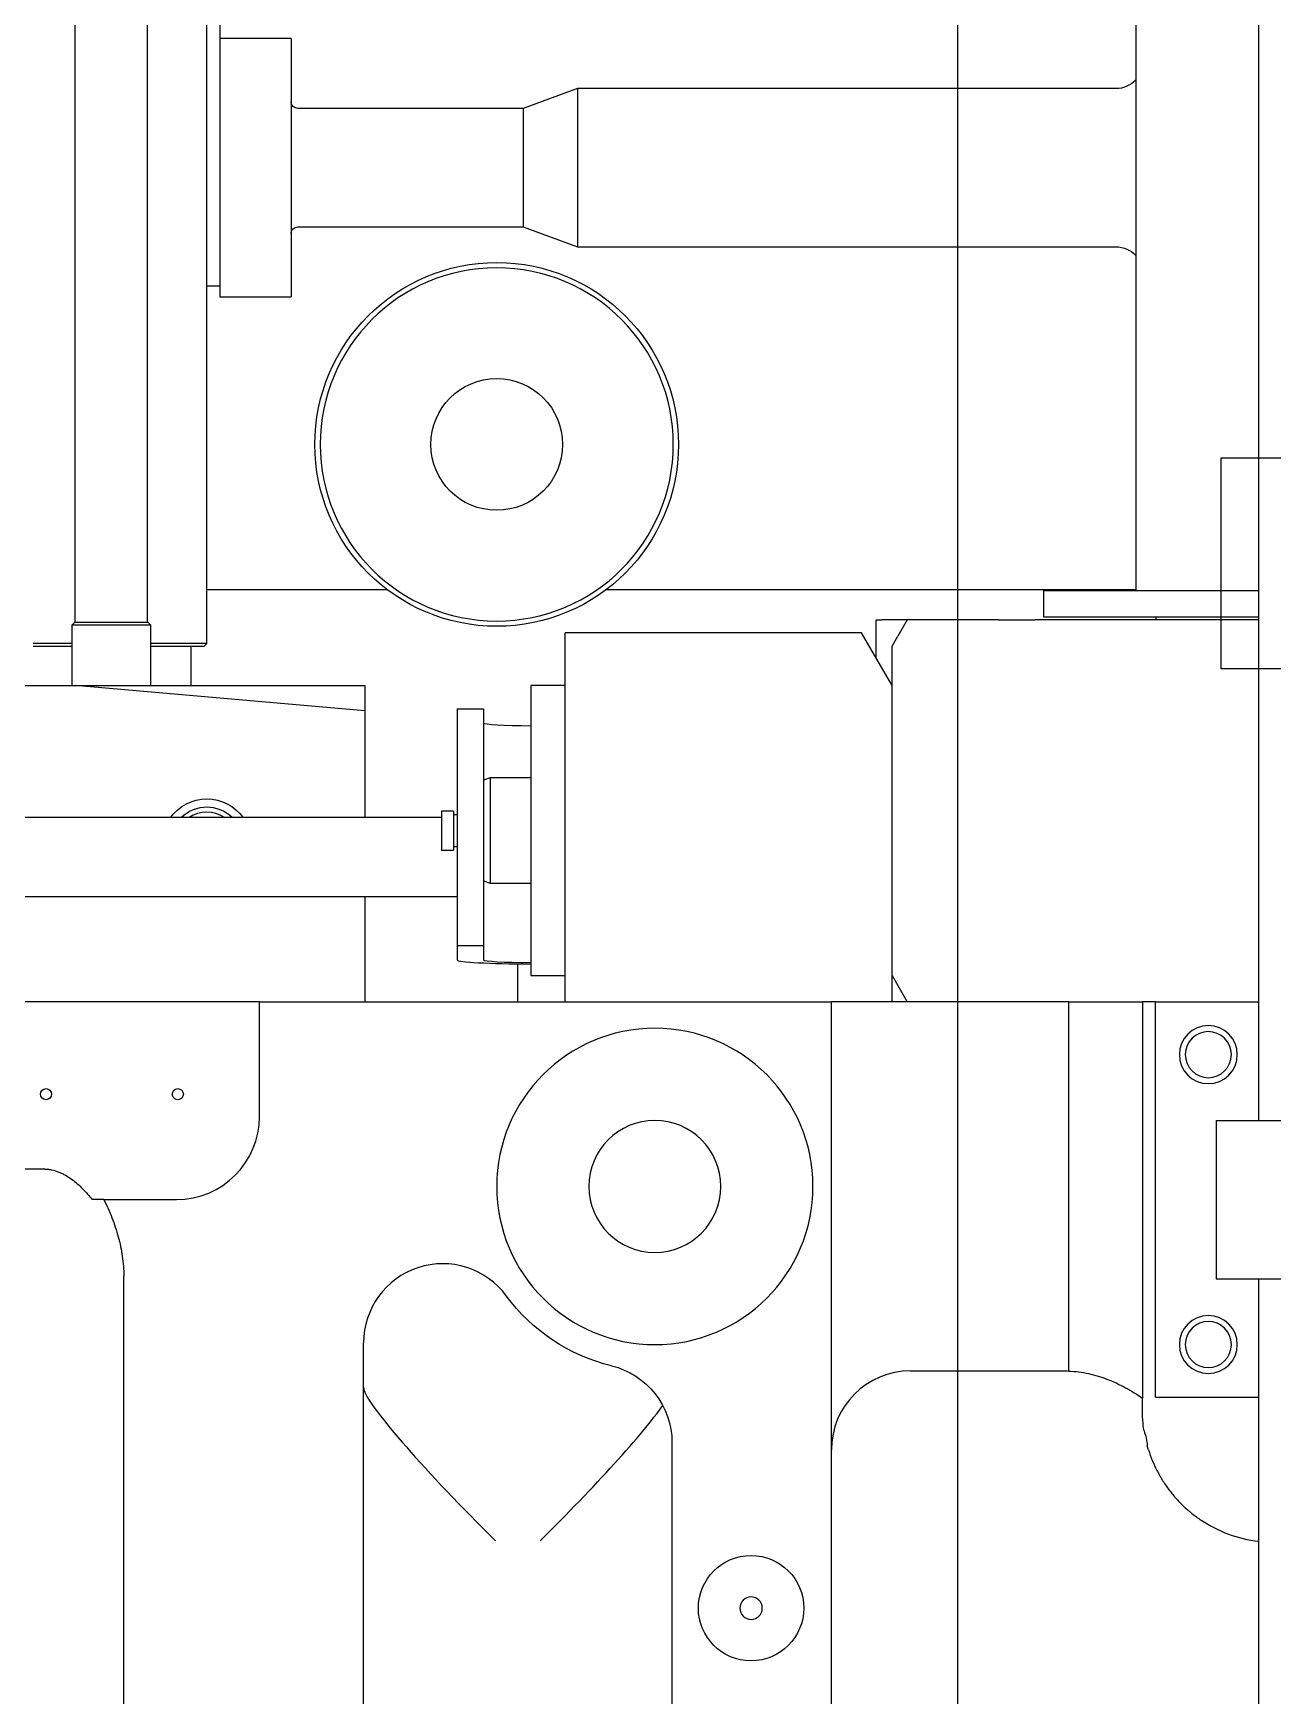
# Model space of a CAD drawing. Header units: millimetres. Extents: x 10462777 to 22643323, y 453826 to 1389191.
# Drawn here: x 11299365 to 11299835, y 600287 to 600918 of the extents above; entities that cross this region are included whole.
import ezdxf

# ---------------------------------------------------------------- set-up
doc = ezdxf.new("R2010")
doc.units = ezdxf.units.MM
doc.header["$LTSCALE"] = 200
doc.header["$MEASUREMENT"] = 0
doc.linetypes.add('PHANTOM', pattern=[2.5, 1.25, -0.25, 0.25, -0.25, 0.25, -0.25])
doc.layers.get('0').update_dxf_attribs({"linetype": 'CONTINUOUS'})
doc.layers.add('2', color=2, linetype='CONTINUOUS')
doc.layers.add('5', color=4, linetype='CONTINUOUS')
doc.layers.add('LAYOUT', color=8, linetype='CONTINUOUS', lineweight=25)
doc.layers.add('TOP$23', color=7, linetype='CONTINUOUS', true_color=0xffffff)

# ---------------------------------------------------------------- blocks, each defined once
blk = doc.blocks.new('A$C7DA30AB0')
at = {"layer": 'LAYOUT', "color": 6, "linetype": 'PHANTOM'}
blk.add_circle((3030.45, 3025.99, 0), 2693.02, dxfattribs=at)

msp = doc.modelspace()

# ---------------------------------------------------------------- linework, layer by layer
at = {"layer": '2', "color": 7, "linetype": 'Continuous'}
for p, q in [((11299380.7641, 601605.0635, 0), (11299380.7641, 600694.30736, 0)), ((11299408.30449, 600694.30736, 0), (11299408.30449, 601605.0635, 0)), ((11299380.5341, 600694.30736, 0), (11299379.53408, 600693.30735, 0)), ((11299379.53408, 600693.30735, 0), (11299379.53408, 600670.3064, 0)), ((11299409.53451, 600693.30735, 0), (11299379.53408, 600693.30735, 0)), ((11299408.5345, 600694.30736, 0), (11299380.5341, 600694.30736, 0)), ((11299409.53451, 600693.30735, 0), (11299408.5345, 600694.30736, 0)), ((11299409.53451, 600670.3064, 0), (11299409.53451, 600693.30735, 0)), ((11299424.8844, 600670.3064, 0), (11299424.8844, 600685.30686, 0))]:
    msp.add_line(p, q, dxfattribs=at)
at = {"layer": '2', "color": 252, "linetype": 'Continuous'}
for p, q in [((11299430.78481, 600686.30725, 0), (11299430.78481, 601604.07029, 0)), ((11299783.28982, 601396.46734, 0), (11299783.28982, 600706.46535, 0)), ((11299435.78488, 601026.82882, 0), (11299435.78488, 600821.82591, 0)), ((11299435.78488, 600821.82591, 0), (11299430.78364, 600821.82591, 0)), ((11299430.77668, 600706.82427, 0), (11299499.11589, 600706.82427, 0)), ((11299582.45126, 600706.82427, 0), (11299783.28352, 600706.82427, 0)), ((11299748.28932, 600706.45754, 0), (11299748.28932, 600696.45739, 0)), ((11299748.28932, 600706.45754, 0), (11299829.80022, 600706.45754, 0)), ((11299684.78842, 600680.69842, 0), (11299684.78842, 600695.30738, 0)), ((11299684.78842, 600695.30738, 0), (11299686.93204, 600695.30738, 0)), ((11299696.56215, 600695.30738, 0), (11299686.93204, 600695.30738, 0)), ((11299696.56209, 600695.30738, 0), (11299692.93213, 600689.0201, 0)), ((11299731.17028, 600695.30738, 0), (11299696.56209, 600695.30738, 0)), ((11299731.17028, 600695.30738, 0), (11299745.02688, 600695.30738, 0)), ((11299829.78995, 600695.30738, 0), (11299745.02688, 600695.30738, 0)), ((11299748.28932, 600696.45739, 0), (11299829.80022, 600696.45739, 0)), ((11299790.84243, 600696.42861, 0), (11299790.84243, 600695.30169, 0)), ((11299379.53363, 600686.30725, 0), (11299364.93938, 600686.30725, 0)), ((11299430.78481, 600686.30725, 0), (11299409.53439, 600686.30725, 0)), ((11299429.7848, 600685.30724, 0), (11299430.78481, 600686.30725, 0)), ((11299679.24134, 600690.30731, 0), (11299566.78674, 600690.30731, 0)), ((11299566.78674, 600550.30532, 0), (11299566.78674, 600690.30731, 0)), ((11299690.7885, 600670.30702, 0), (11299679.24134, 600690.30731, 0)), ((11299690.7885, 600685.30724, 0), (11299692.93213, 600689.0201, 0)), ((11299364.94021, 600685.30724, 0), (11299379.53626, 600685.30724, 0)), ((11299409.53684, 600685.30724, 0), (11299429.7848, 600685.30724, 0)), ((11299690.7885, 600560.30546, 0), (11299690.7885, 600685.30724, 0)), ((11299300.78297, 600670.30702, 0), (11299380.7841, 600670.30702, 0)), ((11299490.78566, 600660.68313, 0), (11299380.7841, 600670.30702, 0)), ((11299380.7841, 600670.30702, 0), (11299490.78566, 600670.30702, 0)), ((11299490.78566, 600670.30702, 0), (11299490.78566, 600660.68313, 0)), ((11299566.78674, 600670.30702, 0), (11299553.78656, 600670.30702, 0)), ((11299553.78656, 600670.30702, 0), (11299553.78656, 600654.19767, 0)), ((11299525.78616, 600661.52746, 0), (11299525.78616, 600571.64952, 0)), ((11299525.78616, 600661.52746, 0), (11299535.7863, 600661.52746, 0)), ((11299535.7863, 600661.52746, 0), (11299535.7863, 600571.64952, 0)), ((11299490.78566, 600660.68313, 0), (11299490.78566, 600620.26243, 0)), ((11299553.78656, 600654.19767, 0), (11299553.78656, 600560.30546, 0)), ((11299538.28634, 600635.29803, 0), (11299535.7863, 600634.38809, 0)), ((11299553.7873, 600635.29803, 0), (11299538.28634, 600635.29803, 0)), ((11299538.28634, 600635.29803, 0), (11299538.28634, 600595.31446, 0)), ((11299519.78395, 600620.26306, 0), (11299161.78311, 600620.26306, 0)), ((11299524.38114, 600622.73135, 0), (11299519.78608, 600622.73135, 0)), ((11299519.78608, 600622.73135, 0), (11299519.78608, 600607.88114, 0)), ((11299524.38114, 600622.73135, 0), (11299524.38114, 600607.88114, 0)), ((11299525.73616, 600621.27883, 0), (11299524.38114, 600621.27883, 0)), ((11299525.78622, 600622.73135, 0), (11299525.73616, 600622.73135, 0)), ((11299525.73616, 600622.73135, 0), (11299525.73616, 600607.88114, 0)), ((11299519.78608, 600607.88114, 0), (11299524.38114, 600607.88114, 0)), ((11299524.38114, 600609.33366, 0), (11299525.73616, 600609.33366, 0)), ((11299525.73616, 600607.88114, 0), (11299525.78622, 600607.88114, 0)), ((11299535.7863, 600596.2244, 0), (11299538.28634, 600595.31446, 0)), ((11299538.28634, 600595.31446, 0), (11299553.7873, 600595.31446, 0)), ((11299155.78619, 600590.26914, 0), (11299525.78088, 600590.26914, 0)), ((11299490.78566, 600590.27071, 0), (11299490.78566, 600550.30532, 0)), ((11299525.78616, 600571.64952, 0), (11299525.78616, 600566.25884, 0)), ((11299525.78616, 600571.64952, 0), (11299535.7863, 600571.64952, 0)), ((11299535.7863, 600571.64952, 0), (11299535.7863, 600566.25884, 0)), ((11299548.78649, 600550.30532, 0), (11299548.78649, 600564.73302, 0)), ((11299553.78656, 600560.30546, 0), (11299566.78674, 600560.30546, 0)), ((11299690.7885, 600550.30532, 0), (11299690.7885, 600560.30671, 0)), ((11299690.7885, 600560.30546, 0), (11299692.93213, 600556.59259, 0)), ((11299690.78882, 600560.26546, 0), (11299690.81197, 600560.26546, 0)), ((11299692.93213, 600556.59259, 0), (11299696.56209, 600550.30532, 0))]:
    msp.add_line(p, q, dxfattribs=at)
at = {"layer": '2', "color": 203, "linetype": 'Continuous'}
for p, q in [((11299462.78527, 600915.82724, 0), (11299435.78488, 600915.82724, 0)), ((11299462.78527, 600915.82724, 0), (11299462.78527, 600866.82654, 0)), ((11299571.39289, 600896.82697, 0), (11299550.78652, 600889.32686, 0)), ((11299775.78971, 600896.82697, 0), (11299571.39289, 600896.82697, 0)), ((11299571.39289, 600896.82697, 0), (11299571.39289, 600836.82612, 0)), ((11299550.78652, 600889.32686, 0), (11299465.2853, 600889.32686, 0)), ((11299550.78652, 600889.32686, 0), (11299550.78652, 600866.82654, 0)), ((11299462.78527, 600866.82654, 0), (11299462.78527, 600817.82585, 0)), ((11299550.78652, 600866.82654, 0), (11299550.78652, 600844.32622, 0)), ((11299465.2853, 600844.32622, 0), (11299550.78652, 600844.32622, 0)), ((11299550.78652, 600844.32622, 0), (11299571.39289, 600836.82612, 0)), ((11299571.39289, 600836.82612, 0), (11299775.78971, 600836.82612, 0)), ((11299435.78488, 600821.82732, 0), (11299435.78488, 600817.82585, 0)), ((11299435.78488, 600817.82585, 0), (11299462.78527, 600817.82585, 0))]:
    msp.add_line(p, q, dxfattribs=at)
at = {"layer": '2', "color": 124, "linetype": 'Continuous'}
for p, q in [((11299450.7851, 600550.30532, 0), (11299230.78197, 600550.30532, 0)), ((11299450.7851, 600550.30532, 0), (11299667.78818, 600550.30532, 0)), ((11299450.7851, 600506.8047, 0), (11299450.7851, 600550.30532, 0)), ((11299757.8561, 600550.30532, 0), (11299667.78818, 600550.30532, 0)), ((11299667.78818, 600380.3029, 0), (11299667.78818, 600550.30532, 0)), ((11299757.8561, 600550.30532, 0), (11299785.78985, 600550.30532, 0)), ((11299757.8561, 600410.26606, 0), (11299757.8561, 600550.30532, 0)), ((11299790.79222, 600550.30532, 0), (11299785.78985, 600550.30532, 0)), ((11299785.78985, 600550.30532, 0), (11299785.78985, 600400.00613, 0)), ((11299369.28394, 600486.87627, 0), (11299312.28313, 600486.87627, 0)), ((11299391.74358, 600475.30425, 0), (11299419.28465, 600475.30425, 0)), ((11299399.28436, 600051.88334, 0), (11299399.28436, 600446.22021, 0)), ((11299490.28566, 600051.88334, 0), (11299490.28566, 600420.976, 0)), ((11299697.7886, 600410.30333, 0), (11299756.56135, 600410.30333, 0)), ((11299607.28732, 600383.10341, 0), (11299607.28732, 600051.88334, 0)), ((11299667.78818, 600115.29914, 0), (11299667.78818, 600380.3029, 0))]:
    msp.add_line(p, q, dxfattribs=at)
at = {"layer": '2', "color": 252, "linetype": 'Continuous'}
for radius in [69.00098, 25.00036]:
    msp.add_circle((11299540.78637, 600761.82505, 0), radius, dxfattribs=at)
at = {"layer": '2', "color": 252, "linetype": 'Continuous', "extrusion": (0, 0, -1)}
msp.add_circle((-11299540.78637, 600761.82505, 0), 67.00095, dxfattribs=at)
at = {"layer": '2', "color": 124, "linetype": 'Continuous', "extrusion": (0, 0, -1)}
for centre, radius in [((-11299600.78723, 600480.30432, 0), 60.00085), ((-11299810.79021, 600530.30503, 0), 8.75012), ((-11299600.78723, 600480.30432, 0), 25.02536), ((-11299810.79021, 600420.30347, 0), 8.75012), ((-11299637.28774, 600320.30205, 0), 4.25006)]:
    msp.add_circle(centre, radius, dxfattribs=at)
at = {"layer": '2', "color": 124, "linetype": 'Continuous'}
for centre, radius in [((11299369.78395, 600515.30482, 0), 2.10003), ((11299419.78466, 600515.30482, 0), 2.10003), ((11299637.28774, 600320.30205, 0), 20.00028)]:
    msp.add_circle(centre, radius, dxfattribs=at)
at = {"layer": '2', "color": 203, "linetype": 'Continuous', "extrusion": (0, 0, -1)}
for centre, radius, start, end in [((-11299775.78971, 600906.82711, 0), 10.00014, 221.40985575, 270), ((-11299465.2853, 600891.8269, 0), 2.50004, 270, 0), ((-11299465.2853, 600841.82619, 0), 2.50004, 0, 90), ((-11299775.78971, 600826.82598, 0), 10.00014, 90, 138.59014425)]:
    msp.add_arc(centre, radius, start, end, dxfattribs=at)
at = {"layer": '2', "color": 252, "linetype": 'Continuous', "extrusion": (0, 0, -1)}
msp.add_arc((-11299430.78481, 600610.30617, 0), 17.00024, 35.84527547, 144.14901013, dxfattribs=at)
at = {"layer": '2', "color": 252, "linetype": 'Continuous'}
for radius, start, end in [(13.86955, 45.88312185, 134.11684359), (12.00017, 56.07560324, 123.92433421)]:
    msp.add_arc((11299430.78481, 600610.30617, 0), radius, start, end, dxfattribs=at)
at = {"layer": '2', "color": 124, "linetype": 'Continuous'}
for centre, radius, start, end in [((11299419.28465, 600506.8047, 0), 31.50045, 270, 0), ((11299520.28608, 600420.976, 0), 30.00043, 36.3897447, 180), ((11299697.7886, 600380.3029, 0), 30.00043, 90, 180), ((11299835.79056, 600395.30312, 0), 50.00071, 236.35073961, 263.10921508)]:
    msp.add_arc(centre, radius, start, end, dxfattribs=at)
at = {"layer": '2', "color": 124, "linetype": 'Continuous', "extrusion": (0, 0, -1)}
for centre, radius, start, end in [((-11299600.78723, 600480.30432, 0), 70.00099, 283.59162274, 323.6102553), ((-11299577.28689, 600383.10341, 0), 30.00043, 103.59162274, 180)]:
    msp.add_arc(centre, radius, start, end, dxfattribs=at)
at = {"layer": '2', "color": 252, "linetype": 'Continuous'}
for centre, major_axis, start_param, end_param in [((11299555.78659, 600656.13678, 0), (-20.00028, 0), 0, 1.470608677), ((11299555.78659, 600566.25884, 0), (30.00043, 0), 3.141592654, 4.645654506), ((11299555.78659, 600566.25884, 0), (20.00028, 0), 3.141592654, 4.61220133)]:
    msp.add_ellipse(centre, major_axis=major_axis, ratio=0.052335956, start_param=start_param, end_param=end_param, dxfattribs=at)
at = {"layer": '2', "color": 124, "linetype": 'Continuous'}
for centre, major_axis, ratio, start_param, end_param in [((11299540.28637, 600404.00929, 0), (50.00071, 0), 0.259807691, 3.141592654, 3.228859116), ((11299540.28637, 600354.58011, 0), (49.81044, -49.81044), 0.087488664, 3.316125579, 4.799655443), ((11299557.28661, 600354.58011, 0), (49.81044, 49.81044), 0.087488664, 4.625122518, 5.819255732)]:
    msp.add_ellipse(centre, major_axis=major_axis, ratio=ratio, start_param=start_param, end_param=end_param, dxfattribs=at)
for points, knots in [([(11299369.28394, 600486.87627, 0), (11299369.75239, 600486.87627, 0), (11299370.22036, 600486.85083, 0), (11299371.14101, 600486.75266, 0), (11299371.59589, 600486.67997, 0), (11299372.9455, 600486.39677, 0), (11299373.82525, 600486.12124, 0), (11299375.11964, 600485.59855, 0), (11299375.54463, 600485.40684, 0), (11299376.37407, 600484.99746, 0), (11299376.78008, 600484.77916, 0), (11299377.97555, 600484.08895, 0), (11299378.74263, 600483.58204, 0), (11299380.23011, 600482.49522, 0), (11299380.95234, 600481.91347, 0), (11299382.34923, 600480.69708, 0), (11299383.02033, 600480.06581, 0), (11299384.96619, 600478.11514, 0), (11299386.17448, 600476.73967, 0), (11299387.3117, 600475.30425, 0)], [0, 0, 0, 0, 0.0625, 0.0625, 0.125, 0.125, 0.25, 0.25, 0.3125, 0.3125, 0.375, 0.375, 0.5, 0.5, 0.625, 0.625, 0.75, 0.75, 1, 1, 1, 1]), ([(11299391.74358, 600475.30425, 0), (11299391.08465, 600475.30425, 0), (11299390.385, 600475.30425, 0), (11299388.89872, 600475.30425, 0), (11299388.12217, 600475.30425, 0), (11299387.3117, 600475.30425, 0)], [0, 0, 0, 0, 0.5, 0.5, 1, 1, 1, 1]), ([(11299391.74358, 600475.30425, 0), (11299392.85148, 600473.0504, 0), (11299393.87351, 600470.75075, 0), (11299395.24679, 600467.21606, 0), (11299395.67826, 600466.02238, 0), (11299396.47982, 600463.60831, 0), (11299396.84744, 600462.39548, 0), (11299397.84409, 600458.73848, 0), (11299398.36741, 600456.27587, 0), (11299399.08723, 600451.29363, 0), (11299399.28436, 600448.77411, 0), (11299399.28436, 600446.22021, 0)], [0, 0, 0, 0, 0.25, 0.25, 0.375, 0.375, 0.5, 0.5, 0.75, 0.75, 1, 1, 1, 1]), ([(11299757.8561, 600410.26606, 0), (11299760.39669, 600410.15724, 0), (11299762.88668, 600409.81608, 0), (11299767.78116, 600408.74121, 0), (11299770.18546, 600408.00661, 0), (11299773.7344, 600406.64063, 0), (11299774.89666, 600406.14537, 0), (11299777.17689, 600405.08645, 0), (11299778.29612, 600404.52227, 0), (11299781.59762, 600402.73627, 0), (11299783.72377, 600401.42114, 0), (11299785.78985, 600400.00613, 0)], [0, 0, 0, 0, 0.25, 0.25, 0.5, 0.5, 0.625, 0.625, 0.75, 0.75, 1, 1, 1, 1]), ([(11299785.78985, 600395.30312, 0), (11299785.78985, 600396.15024, 0), (11299785.78985, 600396.96404, 0), (11299785.78985, 600398.53048, 0), (11299785.78985, 600399.28418, 0), (11299785.78985, 600400.00613, 0)], [0, 0, 0, 0, 0.5, 0.5, 1, 1, 1, 1]), ([(11299786.38821, 600387.5909, 0), (11299786.16706, 600389.00749, 0), (11299786.01872, 600390.35263, 0), (11299785.90037, 600391.9649, 0), (11299785.88009, 600392.28387, 0), (11299785.8459, 600392.91526, 0), (11299785.832, 600393.22785, 0), (11299785.79952, 600394.14514, 0), (11299785.78985, 600394.73361, 0), (11299785.78985, 600395.30312, 0)], [0, 0, 0, 0, 0.5, 0.5, 0.625, 0.625, 0.75, 0.75, 1, 1, 1, 1]), ([(11299786.38821, 600387.5909, 0), (11299786.71713, 600386.66865, 0), (11299786.98887, 600385.73174, 0), (11299787.40657, 600383.82565, 0), (11299787.55261, 600382.85487, 0), (11299787.62828, 600381.86936, 0)], [0, 0, 0, 0, 0.5, 0.5, 1, 1, 1, 1]), ([(11299788.09293, 600380.3029, 0), (11299788.51701, 600378.9544, 0), (11299788.99319, 600377.63931, 0), (11299790.0472, 600375.0658, 0), (11299790.62506, 600373.80741, 0), (11299791.88401, 600371.34059, 0), (11299792.56509, 600370.13218, 0), (11299793.66818, 600368.35386, 0), (11299794.0496, 600367.76665, 0), (11299794.84023, 600366.60407, 0), (11299795.24728, 600366.03186, 0), (11299796.50396, 600364.34177, 0), (11299797.389, 600363.25032, 0), (11299799.25753, 600361.1359, 0), (11299800.24097, 600360.11293, 0), (11299801.79548, 600358.62999, 0), (11299802.3269, 600358.14428, 0), (11299803.14491, 600357.4288, 0), (11299803.42135, 600357.19225, 0), (11299803.98002, 600356.72472, 0), (11299804.26191, 600356.494, 0), (11299805.68427, 600355.35558, 0), (11299806.86326, 600354.49337, 0), (11299808.0848, 600353.68027, 0)], [0, 0, 0, 0, 0.125, 0.125, 0.25, 0.25, 0.375, 0.375, 0.4375, 0.4375, 0.5, 0.5, 0.625, 0.625, 0.75, 0.75, 0.8125, 0.8125, 0.84375, 0.84375, 0.875, 0.875, 1, 1, 1, 1])]:
    msp.add_open_spline(points, degree=3, knots=knots, dxfattribs=at)
for points in [[(11299756.56135, 600410.30333, 0), (11299756.9932, 600410.30333, 0), (11299757.42478, 600410.29091, 0), (11299757.8561, 600410.26606, 0)], [(11299788.09293, 600380.3029, 0), (11299787.931, 600380.8178, 0), (11299787.77604, 600381.33965, 0), (11299787.62828, 600381.86936, 0)]]:
    msp.add_open_spline(points, degree=3, dxfattribs=at)
at = {"layer": '5', "color": 60, "linetype": 'Continuous'}
for p, q in [((11299829.79048, 601630.52425, 0), (11299829.79048, 600505.30468, 0)), ((11299790.78993, 600550.30532, 0), (11299829.7922, 600550.30532, 0)), ((11299790.78993, 600400.30319, 0), (11299790.78993, 600550.30532, 0)), ((11299813.79025, 600505.30468, 0), (11299813.79025, 600445.30383, 0)), ((11299813.79025, 600505.30468, 0), (11299937.79201, 600505.30468, 0)), ((11299813.79025, 600445.30383, 0), (11299937.79201, 600445.30383, 0)), ((11299829.79048, 600445.30383, 0), (11299829.79048, 599136.28523, 0)), ((11299790.78993, 600400.30319, 0), (11299829.7922, 600400.30319, 0))]:
    msp.add_line(p, q, dxfattribs=at)
at = {"layer": '5', "color": 60, "linetype": 'Continuous', "extrusion": (0, 0, -1)}
for centre in [(-11299810.79021, 600530.30503, 0), (-11299810.79021, 600420.30347, 0)]:
    msp.add_circle(centre, 11.00016, dxfattribs=at)
at = {"layer": 'TOP$23', "linetype": 'Continuous'}
msp.add_line((11299715.66913, 600981.71124), (11299715.66913, 598196.71124), dxfattribs=at)
at = {"layer": 'TOP$23', "linetype": 'PHANTOM'}
for p, q in [((11299815.66913, 600756.71124), (11299955.66913, 600756.71124)), ((11299815.66913, 600676.71124), (11299815.66913, 600756.71124)), ((11299955.66913, 600676.71124), (11299815.66913, 600676.71124))]:
    msp.add_line(p, q, dxfattribs=at)

# ---------------------------------------------------------------- block references
at = {"ltscale": 10, "rotation": 180}
msp.add_blockref('A$C7DA30AB0', (11304764.24811, 600747.76955, 0), dxfattribs=at)

doc.saveas('drawing.dxf')
